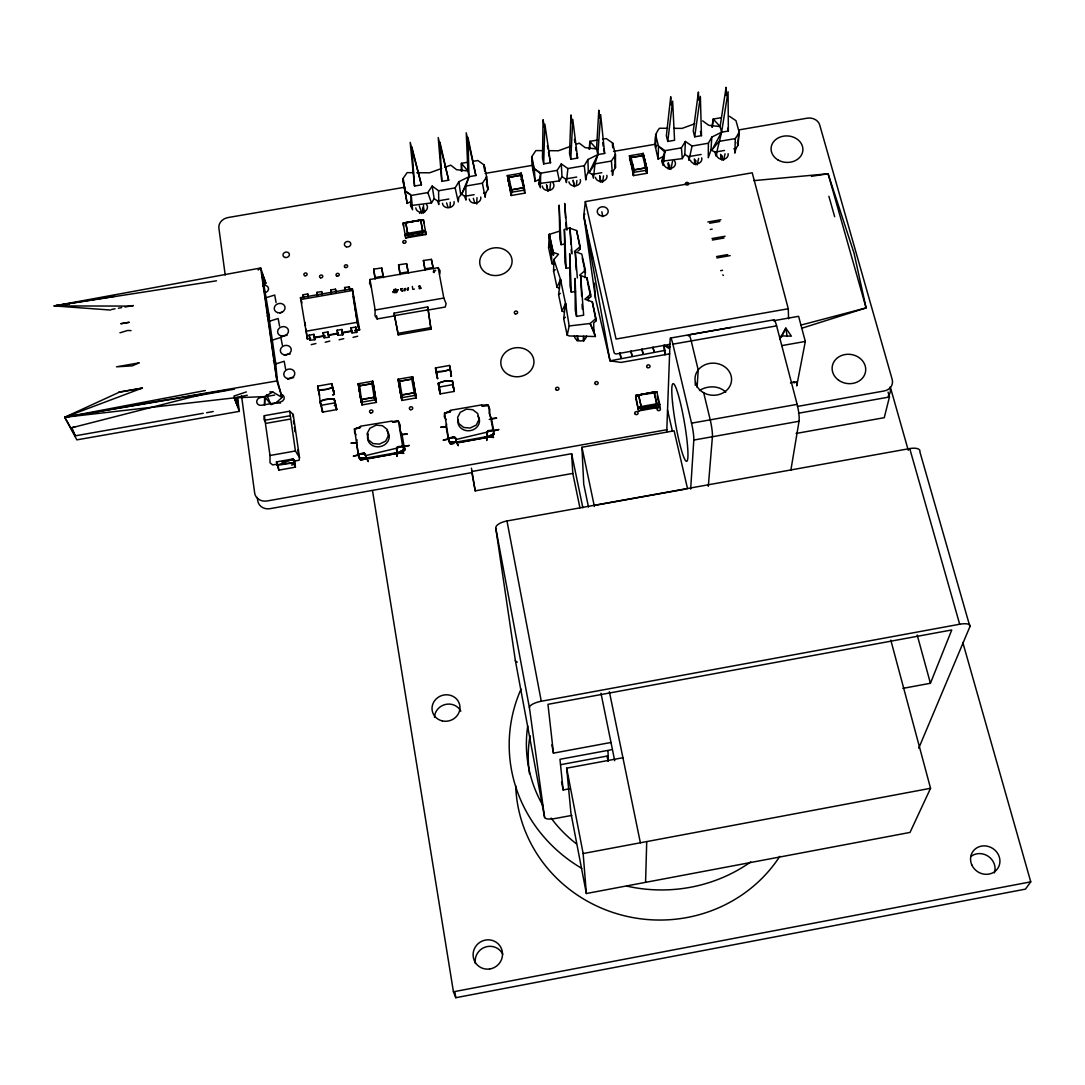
<?xml version="1.0" encoding="UTF-8"?>
<svg xmlns="http://www.w3.org/2000/svg" width="1085" height="1085" viewBox="0 0 1085 1085"><rect width="100%" height="100%" fill="white"/><g stroke="black" fill="none" stroke-linecap="round" stroke-linejoin="round"><path stroke-width="1.5" d="M423.489 213.189L423.489 205.296M630.209 161.963C633.654 161.638 633.938 171.633 633.437 175.607L647.121 173.261L646.85 168.528L645.792 168.704L642.415 154.612L643.147 153.433L643.459 154.748L642.415 154.612L643.473 154.436M633.138 170.887L634.196 170.698L630.846 156.606L629.49 155.779L633.437 175.607L633.138 170.887L634.196 170.698L633.45 172.529L629.49 155.779L643.147 153.433L647.162 170.155L632.704 172.529M615.493 154.802L615.439 167.578L613.351 170.738L612.523 175.35L611.411 161.055L615.493 154.802L612.618 143.003L606.189 138.554L602.921 139.111M393.367 291.472C392.309 294.618 394.289 290.197 393.163 291.553M407.879 290.238L407.35 289.342L408.543 288.04M637.41 394.926L637.641 395.903L637.41 394.926L635.742 395.483L635.729 398.168L638.604 410.944L659.707 407.187L659.788 404.529L656.845 391.753L655.191 391.766L655.408 392.756L635.742 395.483L638.604 410.944L642.266 409.262L640.082 406.739L638.631 408.286L659.788 404.529L657.903 403.566L640.082 406.739L640.299 407.987L640.082 406.739M404.922 290.753L404.393 289.858L405.587 288.556M711.801 137.103L708.383 143.22L708.261 157.718L710.987 150.028L711.801 137.103L721.593 132.207L728.36 131.041L728.062 91.696L721.593 132.207L715.869 155.942L715.069 152.076L710.987 150.028M293.194 417.033L293.221 414.443L289.681 411.201L264.333 415.677L264.008 419.597L265.499 421.916M461.328 171.213L461.423 163.333L468.001 162.207M643.12 156.552L643.147 153.433M667.601 128.301L659.544 128.247C651.868 136.737 655.883 149.025 658.161 159.115L663.423 156.376M264.496 405.044L264.618 396.608L272.837 392.011L282.046 397.449L276.065 402.793L272.321 404.257M646.85 168.528L645.792 168.704L647.162 170.155M427.721 306.879L431.003 329.148L398.263 334.885L394.058 313.172L427.721 306.879L431.003 329.148M612.55 146.231L612.618 143.003L612.727 147.804M439.873 273.759L440.062 270.707L438.15 267.656L369.999 279.482L375.152 310.012L375.017 315.857L377.132 318.936L395.428 315.735M450.153 207.018L450.261 202.271M589.67 149.31L589.847 141.348L598.025 139.951M658.161 159.115L658.486 146.19L655.557 134.431M655.828 407.879L655.611 406.631L642.279 408.991M559.168 288.054L557.012 287.281L553.567 271.128L553.892 259.478L558.531 254.243L553.377 252.425L549.268 234.428L560.063 230.969M658.12 404.556L657.903 403.566L658.12 404.556L659.788 404.529M397.341 446.911C394.777 449.529 398.968 453.476 396.893 456.432L397.313 452.553L366.282 458.073L358.769 457.612L354.51 429.036L360.071 426.947M543.693 163.889L544.86 124.151L550.529 162.723L543.693 163.889L542.473 158.193L543.083 119.689L544.426 127.799M645.575 882.349L646.728 841.594M669.337 348.638L664.034 345.355L665.01 354.659L664.034 345.355L670.096 346.874M739.224 132.397L735.318 138.595L734.843 153.134L735.942 148.482L737.936 145.363L739.224 132.397L735.996 120.693L729.446 116.285M449.773 411.351L444.579 413.087L448.959 441.595L450.533 443.955L453.761 443.439M666.746 431.803L670.123 339.713A12.464 1.438 80.4 0 1 672.876 344.162L691.552 423.164A12.654 1.505 80.1 0 1 693.803 440.062L690.657 489.104M405.261 288.447L404.502 289.112M408.204 287.932L407.445 288.596M665.159 152.293L658.486 146.19L665.051 150.666L663.111 165.476L661.687 161.258L682.289 158.613L684.825 154.409L685.354 141.443L692.04 146.027L708.383 143.22M294.903 431.654L294.455 427.015M476.708 204.021L476.993 197.673M486.934 432.739L487.477 437.052L486.704 440.469L487.382 436.55L456.473 442.043L448.959 441.595L456.649 442.544L458.25 445.596L456.649 442.544M554.15 264.496L552.007 263.736L548.603 247.746L549.268 234.428L553.54 254.921L551.37 254.148L549.268 234.428L550.163 244.844M570.791 159.237L572.771 119.391L577.613 158.071L570.791 159.237L569.53 153.555L570.954 114.929L572.12 123.08M264.55 405.071L264.971 396.703M656.086 134.337L655.421 147.397L656.832 145.295M402.766 288.719L402.427 288.583M583.635 341.232L583.893 336.241M738.695 132.492L737.936 145.363L737.217 142.447M695.227 385.161L695.404 382.327M697.099 387.264L698.211 369.944L691.213 340.921A12.45 1.56 80.4 0 0 688.365 335.997M455.13 187.895L458.25 201.905L458.765 197.321L461.695 194.066L465.872 186.05L469.018 176.706L467.893 170.982L466.238 132.79L475.867 175.526L469.018 176.706L458.914 181.683L455.13 187.895L438.584 190.743L432.155 186.064L427.829 192.588L411.269 195.436L412.558 209.771L410.578 205.607L411.269 195.436L404.963 190.879L402.738 178.916L407.119 172.637L413.561 172.678M418.539 286.223C420.953 288.596 420.953 287.62 418.851 286.698M632.921 170.318L630.005 157.718L643.649 155.345L646.633 167.7L632.921 170.318L630.005 157.718L643.676 155.63L646.633 167.7L632.962 169.925M450.587 411.459L444.579 413.087L444.28 416.762L446.111 419.57M708.315 486.311L712.411 436.74A12.64 1.614 80.1 0 0 710.227 419.841L703.704 392.797M589.169 149.296L589.847 141.348L596.547 148.93L597.849 154.599L594.987 163.876L593.441 178.184L592.356 174.346L588.328 172.284L586.551 175.35L585.764 179.961L584.313 165.707L587.907 159.536L597.849 154.599L604.657 153.433L600.642 114.644L597.849 154.599L589.386 172.108L594.987 163.876L611.411 161.055M321.743 407.051A25.497 1.533 79.4 0 0 320.102 401.694L318.854 390.017A25.267 21.917 -13.5 0 0 331.807 387.738L332.444 387.901A25.24 1.316 79.4 0 0 334.221 394.126L333.868 394.425A25.104 21.808 -13.6 0 1 332.607 394.94L334.383 394.235L331.779 383.629L317.634 386.124L319.532 395.388M549.837 189.848L550.502 183.446M567.862 168.541L566.424 182.592L565.529 178.957L562.003 176.692L561.298 163.903L567.862 168.541L584.313 165.707M712.357 127.121L713.211 119.065L721.322 117.682M354.727 330.789L359.637 329.935L357.209 322.313L352.327 288.705L300.464 297.67L307.38 339.076L310.649 338.506M584.923 277.651L585.371 270.314L581.791 254.066L574.44 251.476L580.163 246.634L576.623 230.562L569.313 227.999L566.234 228.989M438.204 383.276L440.117 393.909L454.262 391.427L452.404 380.781L444.09 381.242L438.204 383.276L440.117 393.909M369.999 279.482L369.551 283.266L371.395 287.254M670.313 344.257L616.646 353.886A2.251 1.967 -1.4 0 1 614.015 352.34L583.716 216.037L585.344 201.593L752.217 172.8L788.28 308.75L788.564 318.746M667.763 141.43L672.646 101.163L674.558 140.277L667.763 141.43L666.366 135.788L670.72 96.728L671.249 104.974M593.088 328.416L595.407 336.513L569.367 335.97L567.184 335.184L563.671 318.664L565.543 303.461L560.497 279.523L553.892 259.478M486.677 176.909L487.911 189.509L485.727 192.682L485.158 197.267L482.391 183.216L486.677 176.909L484.154 165.015L477.861 160.526L472.924 161.367M564.241 311.883L562.057 311.097L558.599 294.754L560.497 279.523L561.379 282.466M576.338 185.291L576.935 180.463M511.591 192.194L511.184 195.49L524.937 193.13L520.339 174.414L521.139 173.22L521.424 174.549L520.339 174.414L521.397 174.237M694.698 136.819L700.367 96.429L701.466 135.652L694.698 136.819L693.261 131.177L698.428 92.008L698.767 100.268M412.761 381.825L412.558 376.726L398.141 379.262L398.331 380.455L399.443 380.252L402.128 395.849L401.314 397.788L401.911 400.446L416.342 397.897L412.558 376.726L411.649 378.109L414.361 393.692L416.342 397.897L415.202 395.754M602.582 182.348L603.518 175.892M262.855 286.264L265.839 283.171L261.81 272.796L276.472 376.983L282.046 397.449L276.851 380.943L260.671 268.009L54.25 305.916L110.765 310.066M373.932 387.291L372.82 387.481L372.711 381.201L358.281 383.737L358.511 385.202L359.555 384.727L361.97 404.936L376.427 402.386L373.362 383.9M396.486 448.363L397.924 446.613L402.657 446.274L404.095 449.61L403.091 452.309L368.737 458.63M486.989 432.115L488.386 430.555L493.065 430.23L494.109 433.634L492.848 436.36L458.616 442.666M237.561 397.964L239.351 411.364L76.859 439.859L64.72 417.264L234.292 397.856L238.144 407.16L237.235 397.463M711.95 127.094L713.211 119.065L720.115 126.579L721.593 132.207L712.031 149.852L719.002 141.403L735.318 138.595M293.221 414.443L299.514 457.572L299.094 460.243L294.143 461.111M795.129 382.517L793.691 382.72A1.655 1.438 6.3 0 0 794.206 382.218L794.396 381.676M446.098 426.812L440.781 427.273L446.098 426.812L446.572 423.896M790.856 470.253L799.035 421.265A12.613 2.17 80.3 0 0 797.136 404.352L776.616 325.866A12.437 2.089 80.7 0 0 773.225 320.618M493.078 435.004L493.77 430.921L491.424 418.525L496.713 418.118L489.254 419.407M669.133 168.324L669.689 165.123M356.545 442.694L351.174 443.155L356.545 442.694L357.06 439.75M481.943 405.058L488.304 405.356L489.837 409.493L489.104 413.67M583.676 215.63L583.744 215.223A2.17 1.845 -2.6 0 1 584.978 213.989M695.349 163.808L695.96 160.607M773.741 320.699L798.601 316.318L805.314 341.45L796.743 385.894L796.783 381.689L795.047 382.205M401.369 434.99L407.363 433.959L402.006 434.38L404.162 446.83L403.091 452.309L368.778 458.467M400.677 289.681L400.745 288.773L400.772 289.803M561.298 163.903L557.175 170.372L540.71 173.193L540.357 187.773L538.662 183.582L540.71 173.193L534.281 168.69L531.677 156.823L535.868 150.584L542.31 150.639M670.896 169.423L672.497 161.299M721.539 159.292L722.203 156.091M692.04 146.027L689.002 160.336L688.392 156.66L684.825 154.409M697.207 164.893L698.631 158.369M567.184 335.184L569.191 325.961L565.543 303.461L562.057 311.097M407.553 290.183L407.946 288.664M404.393 290.604L405.003 289.18M723.492 160.363L725.051 153.826M638.523 394.994L654.079 392.024L657.008 405.017L641.411 407.58L638.523 394.994L654.079 392.024L657.008 405.017M888.059 392.105L889.442 396.988L884.261 417.684L796.105 433.458M487.016 432.006L487.816 430.853M407.255 289.587L408.258 288.366M404.312 290.102L405.315 288.881M902.883 688.378L930.428 683.265L951.748 629.965L547.966 704.328L553.445 753.139L610.991 742.466M571.836 815.391L555.452 818.456A10.674 3.024 -10.9 0 1 544.602 817.412L515.348 660.453L495.764 528.151A12.084 5.045 -10.7 0 1 506.98 520.976L909.745 448.58A12.152 4.883 -15.9 0 1 919.89 451.862L969.922 626.615L919.049 747.47A10.687 2.943 -13.7 0 1 918.629 748.107M393.055 421.455L398.412 421.265L402.657 446.274L396.717 447.78L397.408 453.055L403.905 453.327L394.52 453.042M557.012 287.281L560.497 279.523M890.799 640.136L930.55 788.293L910.017 832.426L586.361 893.525L570.954 813.289L566.668 768.166L622.926 757.723M397.503 290.17L396.54 291.946C399.307 289.18 394.52 290.02 396.676 292.543M781.417 337.069L785.825 328.131L791.385 336.147L781.214 335.889L779.695 339.103L785.825 328.131L787.059 336.106M450.682 410.252L481.564 404.922M484.602 437.038L493.634 437.377L487.477 437.052L487.151 431.721L493.065 430.23L488.304 405.356L481.876 405.939M486.853 432.196L456.039 439.533L456.568 442.544L459.091 441.581M450.546 410.51L448.675 411.825M396.974 291.038L397.463 290.238L396.283 290.441M682.289 158.613L681.421 147.858L685.354 141.443M359.23 427.558L360.668 426.174L392.133 421.061M538.662 183.582L559.399 180.924L562.003 176.692M410.578 205.607L431.477 202.936L434.163 198.677L432.155 186.064M450.533 411.541L449.529 412.164M360.423 427.558L354.51 429.036L354.592 432.644L356.07 434.732M360.98 400.541L362.092 400.351L360.98 400.541L361.278 402.277L375.776 399.728L372.711 381.201L371.775 382.585L374.352 398.195L376.427 402.386L374.745 399.158L375.858 398.968M794.044 381.798L790.45 383.032M534.268 167.497L532.789 169.599L535.176 181.426L539.204 179.351M962.802 642.442L1030.75 881.847L1025.461 889.13L455.795 997.712L453.435 991.798L372.508 490.61M333.746 390.369L334.275 394.316L331.779 383.629M482.025 405.817L488.304 405.356M663.586 158.952L661.687 161.258L665.051 150.666L681.421 147.858M406.577 233.546L405.18 235.025L405.736 237.995L426.052 234.482L425.551 231.512L423.733 230.59L406.577 233.546L409.479 237.344M420.885 288.135C417.888 284.623 420.655 285.043 420.532 288.434L419.108 288.583L420.695 288.271M450.655 370.487L449.556 365.455L435.465 367.937L437.486 378.679L436.645 371.802A25.131 21.89 -8.8 0 0 449.692 369.537L450.953 372.264L450.845 376.4M320.102 401.653L320.577 401.328A25.592 22.459 -14.2 0 1 333.57 399.036L334.207 399.212A25.484 1.343 79.5 0 1 335.97 405.383L335.496 405.749A25.416 22.351 -14.3 0 0 334.288 405.695M319.953 401.558L322.543 412.124L336.77 409.601L334.221 399.049C330.328 399.212 317.756 398.168 320.834 404.583M585.371 270.314L579.621 275.21L587.026 277.828L590.633 294.266L584.869 299.216L592.302 301.861L595.963 318.488L590.159 323.493L569.191 325.961M595.963 318.488L596.031 320.875L593.671 322.923L593.97 332.091L590.159 323.493L595.407 336.513M402.82 291.011L401.531 290.549L402.508 291.268M563.671 318.664L565.366 317.2M588.368 298.714L590.715 296.693L590.633 294.266M558.599 294.754L560.294 293.316M553.567 271.128L555.262 269.69M577.939 251.11L580.272 249.13L580.163 246.634M548.603 247.746L550.285 246.336L550.99 249.631M258.094 269.975L260.671 268.009L265.839 283.171L262.855 282.209M699.472 390.505C707.257 385.5 718.975 385.297 725.756 392.16M409.262 236.15L422.106 233.926L426.052 234.482L423.394 219.753L403.077 223.252L405.736 237.995L409.316 236.449M452.404 380.781L454.045 391.359M410.184 194.296L404.963 190.879L407.173 203.438L411.256 201.349M507.685 176.909L508.716 176.421L511.645 190.621L511.184 195.49L507.414 175.58L521.139 173.22L524.679 190.078L510.533 192.384M119.553 392.092L64.72 417.264L75.285 435.817L203.248 413.29M439.411 390.098L440.415 393.841M449.556 365.455L451.374 376.17L450.953 373.62M398.398 380.713L399.443 380.252L398.141 379.262L401.314 397.788L415.786 395.225L415.474 393.489L414.361 393.692L415.474 393.489M356.423 442.232L358.416 454.71L360.6 459.931L365.509 459.05L360.6 459.931L358.769 457.612L366.364 458.575L368.9 457.599M142.094 388.132L64.72 417.264L225.924 390.207M403.634 226.25L403.077 223.252L404.624 222.683L404.786 223.591L404.624 222.683M406.739 234.455L405.18 235.025L425.551 231.512L423.896 231.485L423.733 230.59L423.896 231.485M450.289 369.226L444.402 371.111L436.116 371.721L435.465 367.937M332.417 387.426L326.463 389.325L318.176 389.935M694.739 123.771L682.072 128.396L674.029 128.342M570.317 146.421L558.409 150.747L548.752 150.679M576.257 144.251L579.241 143.166L585.208 147.655L596.547 148.93L598.798 110.182L599.788 118.36M441.717 168.433L429.674 172.8L416.776 172.705M444.714 167.348L450.736 165.164L456.582 169.694L467.893 170.982L461.423 163.333L461.952 171.199M638.631 408.286L640.299 407.729M246.363 391.916L233.926 396.066L238.144 407.16M274.776 364.275L284.189 361.251L285.586 369.022M271.223 340.487L280.893 337.435L282.344 345.166M75.285 435.817L71.854 427.734L75.055 426.73M801.517 328.321L866.101 307.909L854.031 253.13L828.086 173.776L753.817 180.625M268.524 321.526L278.153 318.515L279.564 326.151M265.133 298.022L274.708 295.039L276.065 302.579M366.499 458.562L368.33 461.586L364.886 453.679L358.511 454.113L363.8 452.947M456.568 442.544L455.483 437.621L449.095 438.028L453.91 436.74L455.795 438.394M119.947 332.81L127.759 330.45L131.027 330.613M486.962 432.006L493.065 430.23M354.51 429.036L360.627 427.259M396.527 448.064L402.657 446.274M358.416 454.71L353.29 456.148L359.298 455.049M446.016 426.351L448.254 438.747L443.1 440.198L449.095 439.113M404.162 446.83L409.303 445.447L404.054 446.369M493.77 430.921L498.937 429.524L493.702 430.46M449.461 412.178L444.579 413.087M800.703 325.147L866.101 307.909L828.086 173.776L811.458 176.285M71.854 427.734L203.017 394.18M311.259 344.664L315.911 343.525M325.188 342.236L329.84 341.083M339.117 339.795L343.769 338.656M353.032 337.367L357.684 336.214M365.604 455.591L396.432 448.254M439.913 389.895L438.815 383.046A25.443 22.446 -9 0 1 451.753 380.767L452.499 381.839M265.703 420.085L289.6 415.867M266.164 423.34L290.075 419.122M239.351 411.364L234.292 397.856L247.312 395.265M360.885 399.836L375.315 397.069L372.996 383.398L358.62 385.948L360.885 399.836L358.62 385.948L373.104 383.629M400.894 395.333L415.324 392.567L412.883 378.909L398.507 381.472L400.894 395.333L398.507 381.472L412.883 378.909M510.425 190.214L524.191 187.596L521.546 175.146L507.834 177.547L510.425 190.214L507.834 177.547L521.546 175.146M205.336 390.519L64.72 417.264L276.851 380.943M453.435 991.798L1030.75 881.847M405.749 222.791L420.682 219.984L422.879 231.973L407.824 234.333L405.749 222.506L420.682 219.984L422.879 231.973M586.361 893.525L583.147 853.529L930.55 788.293M656.954 404.705L641.411 407.58L638.59 394.737M611.194 749.789L559.955 759.283L563.142 789.975L569.652 788.754M560.579 764.694L608.156 755.865M544.602 817.412L529.426 707.745A12.572 4.204 -10.9 0 1 541.279 701.263L959.683 624.241A12.64 4.055 -14.9 0 1 969.922 626.615M295.432 467.133L293.167 458.941L276.458 461.898L278.804 470.158L295.432 467.133L294.51 461.125M422.757 231.634L407.824 234.333L405.749 222.506M111.714 309.415L115.037 308.818M118.373 308.221L121.71 307.611M125.046 307.014L133.387 305.509M687.551 488.725L674.124 430.813L581.94 447.251L594.187 505.502L685.896 489.023M688.758 334.831L670.516 338.045M453.788 443.372L450.533 443.955L448.254 438.747M458.67 442.49L486.338 437.526M489.593 436.943L492.848 436.36M691.552 423.164L797.136 404.352M667.329 429.633L267.113 500.972A11.298 9.982 -18.3 0 1 254.663 493.01L241.521 395.754M797.407 406.441L884.112 390.98A11.148 9.684 9.7 0 0 892.196 379.506L819.69 124.897A10.443 8.626 4.1 0 0 807.145 118.197L738.736 129.929M571.619 453.706L572.799 473.399L475.203 490.868L472.029 471.473L571.619 453.706L582.862 507.794M798.519 413.222L889.442 396.988M693.803 440.062L799.035 421.265M129.074 322.259L120.788 323.723L129.129 322.394M193.211 396.473L234.509 389.162M773.713 319.872L688.921 334.831L731.114 327.48M672.876 344.162L776.616 325.866M375.464 397.992L374.352 398.195L375.464 397.992L375.776 399.728M438.937 387.087L453.069 384.592M336.187 405.763L336.553 409.628M401.002 396.052L402.128 395.849L401.002 396.052L401.314 397.788M453.598 387.63L454.262 391.427M665.146 350.346L610.014 360.857L595.502 298.348L583.744 215.223L610.014 360.857L621.081 362.417L669.716 353.832M401.314 397.029L402.427 396.825M414.633 394.682L415.745 394.479M781.987 345.572L805.314 341.45M402.006 434.38L399.836 429.484L400.311 425.334L398.412 421.265L392.472 421.957M277.624 464.055L272.66 464.923L270.029 462.807L270.002 455.497L295.405 450.98L299.514 457.572M635.742 395.483L656.845 391.753L655.408 392.756L655.191 391.766M281.829 461.79L285.179 461.193M288.515 460.596L293.52 459.714M291.512 464.977L294.835 464.38L294.211 459.755M358.511 454.113L364.886 453.679L363.38 452.838M449.095 438.028L454.832 437.282L456.039 439.533M427.015 310.215L445.311 307.014L446.098 303.664L443.806 298.049L438.15 267.656M309.211 335.184L313.945 334.356L314.257 335.468L314.867 339.713L310.066 340.215L309.211 335.184L310.066 340.215M323.181 332.742L327.914 331.915L328.212 333.041L328.836 337.272L324.049 337.774L323.181 332.742L324.049 337.774M337.15 330.301L341.87 329.487L342.155 330.599L342.806 334.831L338.018 335.333L337.15 330.301L338.018 335.333M351.092 327.873L355.826 327.046L356.097 328.172L356.762 332.39L351.974 332.892L351.092 327.873L351.974 332.892M571.347 292.218L569.679 253.659L570.045 286.169L571.347 292.218L575.579 291.485M313.673 337.503L323.628 335.767M328.172 334.967L338.398 333.176M341.68 332.607L351.838 330.83M354.809 330.315L358.104 329.745M313.918 337.937L325.337 335.943M328.606 335.373L338.411 333.651M341.666 333.081L351.472 331.373M720.643 270.64L722.569 270.314M394.058 313.172L398.005 333.366L430.718 327.616M119.174 392.227L142.393 388.172M576.569 316.413L575.05 278.37L575.253 310.296L576.569 316.413L583.649 315.179L580.665 276.675L581.655 296.096M274.627 395.076L260.617 397.544A4.476 3.892 -16.3 0 0 256.752 402.182A4.476 3.892 -16.3 0 0 261.688 405.261L280.405 401.979A4.476 3.892 -15.6 0 0 280.527 394.194M788.28 308.75L616.063 339.049L585.344 201.593M358.443 384.931L359.555 384.727L358.281 383.737L361.278 402.277M206.57 412.707L213.216 411.541M436.658 374.773L437.743 378.597M451.482 376.142L450.899 373.837M412.598 383.019L413.697 382.815M320.577 405.397L334.79 402.888L336.77 409.601M561.108 244.654L559.141 205.092L559.819 238.727L561.108 244.654L565.271 243.922M707.854 221.991L720.874 219.74M709.658 223.239L719.83 221.462M300.748 299.501L352.123 290.549M710.282 229.477L712.18 229.152M395.754 290.156L395.605 289.342L393.923 289.627L394.425 292.557M395.794 290.454L396.174 292.624L395.808 290.522M414.416 289.085L412.829 289.356L412.314 286.426M712.018 238.524L725.078 236.259M712.384 240.029L724.034 237.995M566.194 268.307L564.376 229.233L564.905 262.312L566.194 268.307L570.398 267.575M375.152 310.012L443.806 298.049M716.548 256.562L727.696 254.609M716.9 257.932L730.178 255.612M305.712 331.291L357.209 322.313M394.669 315.599L427.544 309.917M404.99 187.19L228.121 217.529A10.606 8.843 -14.2 0 0 218.885 228.094L225.219 275.034M485.09 173.451L533.481 165.151M613.581 151.398L655.299 144.251M414.538 186.05L421.414 184.87L410.184 142.352L414.538 186.05L411.825 146.855L421.414 184.87M441.798 181.371L448.661 180.191L438.231 137.564L441.798 181.371L439.9 142.067L448.661 180.191M508.716 176.421L507.658 176.597L507.414 175.58L508.716 176.421L509.394 181.561L508.35 181.751M629.802 156.782L630.846 156.606L629.802 157.094L629.49 155.779M482.391 183.216L465.872 186.05L465.98 200.115L464.597 196.317L461.695 194.066L469.018 176.706L467.933 137.28L475.867 175.526M521.003 179.567L522.061 179.391M688.392 156.66L701.141 154.477M715.069 152.076L724.454 150.462M733.84 148.848L735.942 148.482M434.163 198.677L437.608 200.969L448.864 199.03M464.597 196.317L474.104 194.69M483.598 193.049L485.727 192.682M565.529 178.957L576.705 177.045M592.356 174.346L601.795 172.718M611.248 171.105L613.351 170.738M510.587 190.797L511.645 190.621L510.587 190.797L510.886 192.452L507.414 175.58M403.077 223.252L423.394 219.753L423.896 222.751M119.079 392.051L142.325 388.05M400.867 394.994L415.324 392.567M360.844 399.497L375.315 397.069L372.996 383.398M510.425 189.834L524.191 187.596M114.508 296.3L54.25 305.916L132.818 306.106M344.962 289.953L344.61 287.525L349.289 286.793L349.831 289.939M331.291 293.574L330.789 289.926L335.468 289.193L336.011 292.34M317.444 295.988L316.969 292.326L321.648 291.594L322.177 294.74M303.597 298.389L303.149 294.727L307.828 293.994L308.343 297.141M216.498 280.812L54.25 305.916L69.264 304.153M423.408 260.509L431.382 259.356L433.037 267.493L424.94 268.917L423.408 260.509L425.062 270.355M406.577 263.655L408.041 271.833L399.945 273.244L398.575 264.808L406.577 263.655L408.462 273.244M381.73 267.968L383.019 276.173L374.908 277.597L373.728 269.121L381.73 267.968L383.507 277.57M453.055 387.576L452.608 382.53M453.218 436.767L454.412 436.862M284.758 463.553L293.994 462.739L294.835 464.38M398.412 421.265L392.377 421.902M234.292 397.856L264.618 396.608L270.151 403.593M421.739 219.74L421.902 220.635L421.739 219.74L423.394 219.753M269.799 391.888L272.837 392.011M401.586 289.776L401.409 288.732L401.138 289.478M372.942 382.652L371.775 382.585L372.887 382.381L372.711 381.201M412.815 378.177L411.649 378.109L412.748 377.905L412.558 376.726M276.065 402.793L280.459 403.105M655.598 406.889L659.707 407.187L657.144 396.025M702.66 120.869L708.763 125.318L720.115 126.579L726.096 87.288L726.258 95.575M540.71 173.627L534.281 168.69L535.176 181.426M722.773 274.885L723.451 275.441M267.059 316.06L269.541 318.081L261.81 272.796M364.438 453.299L365.414 455.28M273.393 360.573L275.644 362.81L277.448 381.554M524.679 190.078L523.309 188.614L524.367 188.437M645.928 171.321L647.121 173.261L645.222 165.354M629.49 158.898L631.267 161.787M507.712 178.659L509.394 181.561M364.899 453.855L365.36 455.049M398.141 379.262L399.863 384.09M276.458 461.898L278.194 467.323L277.841 464.366M235.201 400.134L236.625 403.172L235.92 398.209M266.53 394.587L271.074 404.746M489.701 414.999L491.424 418.525M234.767 398.561L236.625 403.172M584.273 269.636L585.466 272.783L582.252 258.176M427.829 192.588L431.477 202.936M419.312 206.014L421.916 213.46M550.597 248.275L552.116 252.751M437.608 200.969L438.801 204.563L438.584 190.743M446.6 202.895L448.051 207.384M300.464 297.67L302.037 302.878M473.331 198.297L474.688 202.787M317.634 386.124L318.42 388.81M366.364 458.575L365.414 455.28M909.745 448.58L959.683 624.241M890.229 386.762L908.267 450.275M828.886 196.276L834.663 216.715M917.191 635.023L930.428 683.265M727.615 128.233L728.36 131.041M358.281 383.737L361.97 404.936M700.395 131.434L701.466 135.652M546.487 184.789L548.02 191.34M546.718 185.413L547.844 190.228M667.546 410.13L672.347 430.908M603.68 149.174L604.657 153.433M642.266 409.262L642.496 410.252M433.376 268.917L431.382 259.356M576.65 153.812L577.613 158.071M580.272 249.13L576.623 230.562M587.473 281.924L590.715 296.693M596.031 320.875L592.302 301.861M549.607 158.451L550.529 162.723M614.802 164.635L615.439 167.578L614.964 154.897M373.728 269.121L375.179 279.008M573.205 180.856L574.223 185.684M573.111 180.205L574.508 186.783M557.175 170.372L559.399 180.924M523.268 185.155L521.139 173.22M523.594 186.756L524.937 193.13M588.504 507.048L583.73 484.236L581.94 447.251M572.799 473.399L579.933 507.848M509.991 184.301L511.564 191.896M609.377 691.715L640.381 842.787M600.981 693.274L614.707 760.721M607.071 756.272L608.075 761.195M398.575 264.808L400.134 274.681M566.668 768.166L583.147 853.529M561.555 781.729L563.142 789.975M599.639 176.299L600.561 181.154M551.872 744.907L553.445 753.139M506.98 520.976L541.279 701.263M402.738 178.916L407.173 203.438M599.72 175.634L600.954 182.226M495.764 528.151L529.426 707.745M486.541 182.09L487.911 189.509L486.134 177.004M423.245 207.086L424.167 212.077M471.405 468.15L472.029 471.473M475.203 490.868L471.839 472.612L270.097 508.662A11.203 9.914 -18.4 0 1 257.742 500.741L257.281 497.391M422.146 234.224L422.323 235.133M436.97 377.241L436.116 371.721M359.637 329.935L352.327 288.705M355.826 327.046L356.762 332.39M341.87 329.487L342.806 334.831M395.605 289.342L395.74 290.102M394.438 289.546L395.008 292.828M327.914 331.915L328.836 337.272M293.425 421.102L293.94 424.059M601.863 211.806L602.717 216.715M313.945 334.356L314.867 339.713M450.628 371.667L450.804 372.697M398.005 333.366L398.263 334.885M398.738 381.961L401.911 400.446M565.543 303.461L566.37 308.357M376.59 315.735L377.132 318.936M344.61 287.525L345.152 290.726M547.396 145.661L547.939 148.903M548.481 152.158L549.295 157.027M330.789 289.926L331.332 293.126M322.082 408.326L322.693 411.988M353.059 296.49L358.199 327.738M316.969 292.326L317.498 295.527M454.981 992.694L455.795 997.712M303.149 294.727L303.664 297.927M321.947 408.299L322.543 412.124M268.049 311.164L275.644 362.81M349.289 286.793L349.818 290.36M334.221 399.049L334.79 402.888M403.267 178.822L405.139 191.516M574.467 139.368L574.942 142.623M575.633 147.506L576.108 150.761M289.681 411.201L295.405 450.98M335.468 289.193L335.984 292.76M305.021 322.462L305.495 325.785M305.97 329.108L307.38 339.076M278.085 465.139L278.804 470.158M264.333 415.677L270.002 455.497M458.914 181.683L460.623 194.242M667.98 163.387L668.631 168.284M321.648 291.594L322.137 295.174M307.828 293.994L308.126 296.381M668.441 162.655L669.296 169.314M484.941 171.321L484.154 165.015L484.67 171.376M602.758 142.854L603.152 146.122M297.846 449.651L298.389 454.195M694.305 158.871L694.861 163.767M577.206 335.889L577.735 340.663M695.092 159.766L695.621 164.771M549.268 234.428L550.014 242.118M720.589 154.341L721.05 159.264M531.677 156.823L532.789 169.599L532.22 156.728M566.926 230.101L564.675 203.438L565.57 218.044M721.498 155.223L721.918 160.254M572.107 253.917L569.937 227.565L570.913 244.328M577.356 277.991L575.267 251.978L576.271 270.111M592.207 254.487L592.451 257.864M594.363 283.158L595.502 298.348M551.37 254.148L552.007 263.736M577.573 335.699L577.885 340.582M553.377 252.425L553.54 254.921M565.868 222.913L566.275 229.41M571.212 249.36L571.402 252.724M582.062 304.193L582.319 309.062M587.026 277.828L587.107 280.283M607.993 750.861L608.305 760.775M587.907 159.536L588.328 172.284M583.337 336.431L583.486 341.273M588.328 297.588L588.355 300.843M422.608 208.442L422.635 211.792M594.187 505.502A11.84 0.76 79.8 0 1 594.39 506.478M319.41 394.248A25.253 1.492 79.4 0 1 318.366 390.383M478.119 416.098A10.864 9.629 -8.3 0 1 470.442 430.596A10.864 9.629 -8.3 0 1 458.033 419.651M386.897 430.718A10.918 9.643 -12.5 0 1 386.504 443.209A10.918 9.643 -12.5 0 1 372.684 445.65A10.918 9.643 -12.5 0 1 368.317 434M890.229 388.701A11.053 9.629 9.8 0 1 888.208 396.12M728.116 153.677A5.832 4.869 1.7 0 1 722.407 159.373A5.832 4.869 1.7 0 1 716.629 153.609M701.697 157.881A5.832 4.883 0.9 0 1 697.438 163.767A5.832 4.883 0.9 0 1 690.372 160.173M693.939 164.147A5.791 4.855 0.9 0 1 695.946 163.984M674.273 160.58A5.832 4.883 0.1 0 1 671.995 168.039A5.832 4.883 0.1 0 1 663.911 164.377M667.79 168.65A5.791 4.855 0.1 0 1 669.798 168.487M606.868 175.35A5.845 4.91 -2.1 0 1 602.284 181.317A5.845 4.91 -2.1 0 1 595.407 177.316M599.53 181.575A5.791 4.883 -2.1 0 1 601.524 181.304M580.272 179.567A5.845 4.91 -3 0 1 575.945 185.847A5.845 4.91 -3 0 1 568.906 181.873M553.079 182.904A5.845 4.923 -3.9 0 1 549.973 190.268A5.845 4.923 -3.9 0 1 542.324 186.105M480.736 197.05A5.859 4.937 -6.3 0 1 475.962 203.071A5.859 4.937 -6.3 0 1 469.208 199.03M454.086 201.634A5.859 4.937 -7.2 0 1 449.068 207.696A5.859 4.937 -7.2 0 1 442.504 203.275M426.676 204.645A5.873 4.95 -8.1 0 1 423.353 212.077A5.873 4.95 -8.1 0 1 415.813 207.872M419.475 213.297A5.818 4.923 -8.1 0 1 424.791 212.05M686.493 185.006A1.627 1.37 0.7 0 1 685.489 183.351A1.627 1.37 0.7 0 1 687.361 182.375A1.627 1.37 0.7 0 1 688.677 183.867M688.405 184.491A1.627 1.37 0.7 0 1 687.605 185.006M263.655 285.423A4.354 3.703 -14.1 0 1 268.429 288.095A4.354 3.703 -14.1 0 1 265.296 292.611M279.944 312.982A5.439 4.652 -14 0 1 282.48 312.304M282.086 336.892A5.466 4.693 -14.3 0 1 286.996 335.414M285.097 355.31A5.493 4.733 -14.5 0 1 290.115 354.117M287.986 379.33A5.52 4.788 -14.8 0 1 293.574 377.634M586.524 335.93A6.062 5.276 -2.9 0 1 580.326 340.988A6.062 5.276 -2.9 0 1 574.426 335.821M576.813 340.649A6.008 5.249 -2.9 0 1 578.563 339.646M403.118 447.847A1.722 1.533 -11.7 0 1 405.315 449.271A1.722 1.533 -11.7 0 1 403.037 450.777M750.752 861.924A151.005 143.722 5.3 0 1 626.981 886.147M581.75 868.366A151.005 143.722 5.3 0 1 521.017 689.165M529.494 773.727A131.299 125.277 5.6 0 1 530.05 735.698M576.216 843.682A133.713 127.257 5.2 0 1 551.126 818.104M542.975 805.667A133.713 127.257 5.2 0 1 527.744 725.946M779.817 856.336A142.894 137.022 6.4 0 1 621.447 915.021A142.894 137.022 6.4 0 1 515.728 785.92M970.79 856.58A14.851 13.698 33.8 0 1 988.408 856.404A14.851 13.698 33.8 0 1 994.375 872.937M475.366 963.534A14.661 14.349 -42.3 0 1 502.789 954.285M434.515 717.28A13.874 13.047 -16.5 0 1 445.487 704.45A13.874 13.047 -16.5 0 1 460.813 711.204M517.301 662.135A10.321 3.675 -10.8 0 1 515.348 660.453M630.982 351.187L632.08 356.178L630.982 351.187M642.008 349.248L643.107 354.225L642.008 349.248M653.021 347.308L654.133 352.286L653.021 347.308M478.933 419.637L476.315 425.035L470.049 428.046L463.729 427.476L458.792 423.584L457.626 417.481L460.284 412.286L466.509 409.099L472.816 409.75L477.739 413.561L478.933 419.637M388.403 435.682L385.69 441.12L379.343 444.145L373.023 443.562L368.168 439.642L367.123 433.512L369.904 428.277L376.183 425.089L382.49 425.74L387.345 429.565L388.403 435.682M434.76 270.613L433.376 272.077L434.068 272.566A1.383 1.18 -8.2 0 1 433.756 270.911A1.383 1.18 -8.2 0 1 435.695 270.572L434.76 270.613M494.109 433.634L487.477 437.052L494.109 433.634M404.095 449.61L397.408 453.055L404.095 449.61M138.975 362.892L132.261 365.848L116.543 366.811L138.975 362.892M293.167 458.941L277.041 465.329L293.994 462.739L293.167 458.941M397.978 289.709L396.215 290.075L397.978 289.709M621.04 358.118L619.955 353.127L621.04 358.118M396.215 290.075L396.079 289.261L396.201 290.02M672.564 402.779A39.399 4.476 80.1 0 0 686.493 461.328A39.399 4.476 80.1 0 0 680.553 403.444A39.399 4.476 80.1 0 0 672.564 402.779M703.161 392.472A18.296 16.072 2.9 0 0 731.534 380.442A18.296 16.072 2.9 0 0 705.169 364.709A18.296 16.072 2.9 0 0 703.161 392.472M599.639 215.318A5.52 4.679 -2.1 0 0 608.224 211.697A5.52 4.679 -2.1 0 0 600.317 207.235A5.52 4.679 -2.1 0 0 599.639 215.318M777.891 159.875A15.936 13.251 3.6 0 0 802.859 150.598A15.936 13.251 3.6 0 0 780.223 137.036A15.936 13.251 3.6 0 0 777.891 159.875M346.291 246.783A3.228 2.74 -10.9 0 0 350.794 243.745A3.228 2.74 -10.9 0 0 345.708 242.077A3.228 2.74 -10.9 0 0 346.291 246.783M285.043 257.457A3.241 2.74 -12.9 0 0 289.356 254.161A3.241 2.74 -12.9 0 0 284.148 252.805A3.241 2.74 -12.9 0 0 285.043 257.457M403.756 243.203A1.641 1.397 -9 0 0 406.034 241.67A1.641 1.397 -9 0 0 403.43 240.816A1.641 1.397 -9 0 0 403.756 243.203M345.328 267.507A1.655 1.397 -11.2 0 0 347.634 265.947A1.655 1.397 -11.2 0 0 345.03 265.093A1.655 1.397 -11.2 0 0 345.328 267.507M304.926 275.739A1.655 1.411 -12.6 0 0 307.123 274.044A1.655 1.411 -12.6 0 0 304.451 273.352A1.655 1.411 -12.6 0 0 304.926 275.739M320.59 277.787A1.655 1.411 -12.1 0 0 322.774 276.092A1.655 1.411 -12.1 0 0 320.102 275.4A1.655 1.411 -12.1 0 0 320.59 277.787M337.069 276.119A1.655 1.411 -11.6 0 0 339.252 274.424A1.655 1.411 -11.6 0 0 336.581 273.732A1.655 1.411 -11.6 0 0 337.069 276.119M488.765 274.329A16.221 13.874 -5.9 0 0 512.066 260.278A16.221 13.874 -5.9 0 0 486.894 250.35A16.221 13.874 -5.9 0 0 488.765 274.329M277.706 312.643A5.479 4.679 -13.9 0 0 285.002 307.001A5.479 4.679 -13.9 0 0 276.2 304.682A5.479 4.679 -13.9 0 0 277.706 312.643M281.11 335.93A5.506 4.72 -14.2 0 0 288.434 330.247A5.506 4.72 -14.2 0 0 279.591 327.887A5.506 4.72 -14.2 0 0 281.11 335.93M283.863 354.768A5.534 4.76 -14.5 0 0 291.214 349.031A5.534 4.76 -14.5 0 0 282.331 346.657A5.534 4.76 -14.5 0 0 283.863 354.768M515.226 313.823A1.668 1.451 -5.5 0 0 517.613 312.358A1.668 1.451 -5.5 0 0 515.022 311.314A1.668 1.451 -5.5 0 0 515.226 313.823M287.335 378.529A5.561 4.815 -14.8 0 0 294.727 372.725A5.561 4.815 -14.8 0 0 285.789 370.324A5.561 4.815 -14.8 0 0 287.335 378.529M510.126 375.478A16.601 14.553 -5.7 0 0 533.915 360.803A16.601 14.553 -5.7 0 0 508.078 350.36A16.601 14.553 -5.7 0 0 510.126 375.478M370.65 412.924A1.709 1.505 -12.4 0 0 372.901 411.12A1.709 1.505 -12.4 0 0 370.134 410.374A1.709 1.505 -12.4 0 0 370.65 412.924M647.447 367.557A1.695 1.492 0 0 0 650.051 366.377A1.695 1.492 0 0 0 647.569 364.994A1.695 1.492 0 0 0 647.447 367.557M410.361 409.655A1.709 1.505 -10.7 0 0 412.72 408.001A1.709 1.505 -10.7 0 0 410.022 407.078A1.709 1.505 -10.7 0 0 410.361 409.655M556.429 390.058A1.695 1.505 -4 0 0 558.965 388.715A1.695 1.505 -4 0 0 556.415 387.467A1.695 1.505 -4 0 0 556.429 390.058M595.624 384.402A1.695 1.492 -2.2 0 0 598.147 383.046A1.695 1.492 -2.2 0 0 595.584 381.811A1.695 1.492 -2.2 0 0 595.624 384.402M838.542 380.157A16.845 14.648 8.3 0 0 865.559 371.626A16.845 14.648 8.3 0 0 842.665 355.12A16.845 14.648 8.3 0 0 838.542 380.157M657.822 410.415A1.709 1.519 0.7 0 0 660.453 409.208A1.709 1.519 0.7 0 0 657.944 407.784A1.709 1.519 0.7 0 0 657.822 410.415M635.457 414.389A1.709 1.519 -0.3 0 0 638.088 413.182A1.709 1.519 -0.3 0 0 635.593 411.757A1.709 1.519 -0.3 0 0 635.457 414.389M971.848 864.989A15.041 13.861 33.3 0 0 997.183 869.234A15.041 13.861 33.3 0 0 986.672 846.083A15.041 13.861 33.3 0 0 971.848 864.989M489.62 969A14.865 14.539 -40.7 0 0 499.561 945.388A14.865 14.539 -40.7 0 0 474.253 949.063A14.865 14.539 -40.7 0 0 489.62 969M442.232 720.901A14.051 13.183 -16.3 0 0 459.538 704.287A14.051 13.183 -16.3 0 0 436.224 698.876A14.051 13.183 -16.3 0 0 442.232 720.901"/></g></svg>
